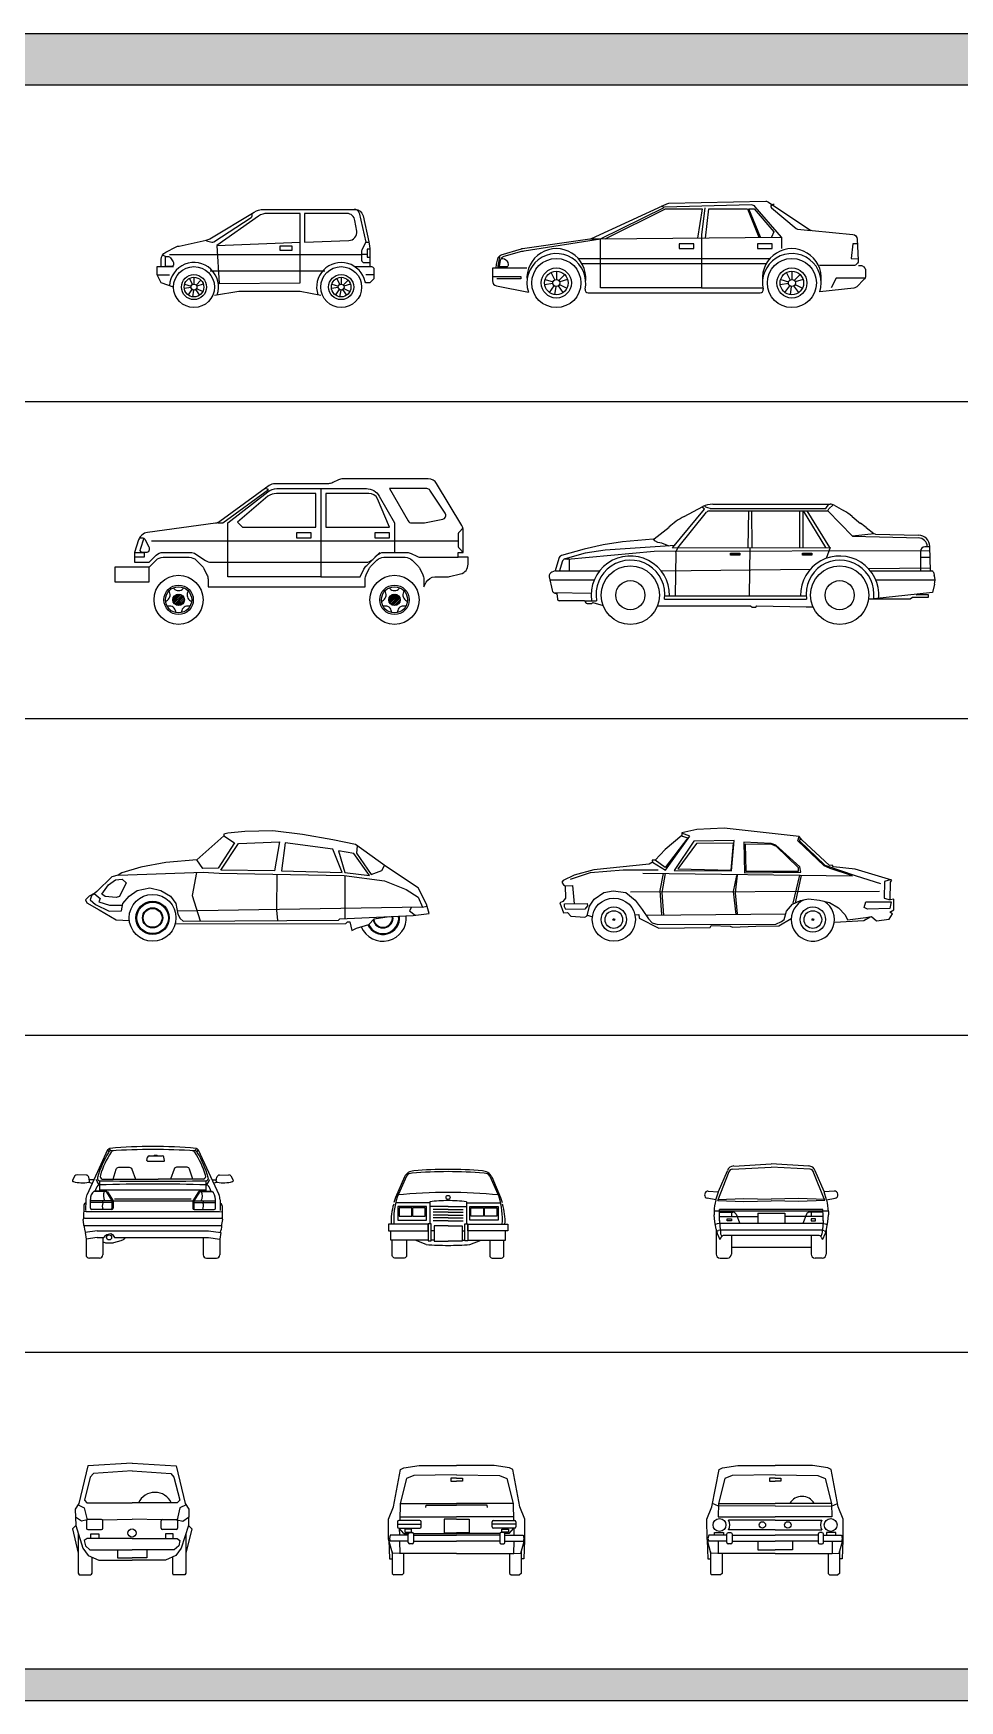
# Model space of a CAD drawing. Header units: millimetres. Extents: x 799 to 57596, y 23774 to 44160.
# Drawn here: x 15798 to 27125, y 23774 to 44160 of the extents above; entities that cross this region are included whole.
import ezdxf

# ---------------------------------------------------------------- set-up
doc = ezdxf.new("R2010")
doc.units = ezdxf.units.MM
doc.layers.add('www.cad-blocks.net', color=7, linetype='Continuous')

# ---------------------------------------------------------------- blocks, each defined once
blk = doc.blocks.new('A$C0F1C33B8')
for p, q in [((2470, 1158), (2550, 800)), ((150, 650), (2500, 650)), ((2503, 651), (2567, 651)), ((2603, 715), (2567, 715)), ((2567, 715), (2567, 615)), ((2567, 615), (2603, 615)), ((650, 450), (2050, 450)), ((0, 400), (150, 400)), ((414, 244), (331, 231)), ((336, 287), (416, 261)), ((379, 153), (429, 221)), ((434, 282), (396, 357)), ((444, 214), (431, 131)), ((450, 370), (450, 286)), ((521, 153), (471, 221)), ((475, 275), (535, 335)), ((482, 234), (557, 196)), ((564, 287), (484, 261)), ((2214, 244), (2131, 231)), ((2136, 287), (2216, 261)), ((2179, 153), (2229, 221)), ((2234, 282), (2196, 357)), ((2244, 214), (2231, 131)), ((2250, 370), (2250, 286)), ((2321, 153), (2271, 221)), ((2275, 275), (2335, 335)), ((2282, 234), (2357, 196)), ((2364, 287), (2284, 261)), ((2650, 400), (2550, 400)), ((700, 150), (1000, 200)), ((1000, 200), (1750, 200)), ((1750, 200), (2000, 150))]:
    blk.add_line(p, q)
for points in [[(50, 500), (50, 588, -0.284079), (105, 678), (234, 742, -0.088477), (268, 752), (600, 825, 0.119906), (645, 841), (1188, 1166, -0.148069), (1299, 1200), (2420, 1200, -0.351524), (2517, 1122), (2588, 804, -0.054722), (2600, 695), (2600, 500)], [(605, 816), (668, 799, 0.214164), (692, 803), (1149, 1101, 0.433696), (1157, 1144), (1155, 1146)], [(731, 759), (1750, 800), (1750, 1150), (1346, 1150, 0.142638), (1239, 1119), (731, 759)], [(102, 625), (130, 625, -0.253671), (163, 606), (194, 560, -0.145277), (200, 538), (200, 530, -0.414214), (170, 500), (100, 500), (102, 624), (64, 639)], [(2550, 800), (2503, 706, 0.116434), (2500, 693), (2500, 580, 0.414214), (2530, 550), (2600, 550)], [(2416, 500), (2620, 500, -0.414214), (2650, 470), (2650, 362, -0.198912), (2641, 341), (2609, 309, -0.198912), (2588, 300), (2550, 300), (2543, 314)]]:
    blk.add_lwpolyline(points, format="xyb")
blk.add_lwpolyline([(1800, 1150), (1800, 800), (2342, 820, 0.456412), (2441, 934), (2419, 1064, 0.373238), (2320, 1150)], format="xyb", close=True)
for points in [[(731, 759), (759, 293), (1750, 300), (1750, 800)], [(2550, 800), (2589, 800)], [(200, 250), (50, 300), (0, 400), (0, 500), (200, 500)]]:
    blk.add_lwpolyline(points)
blk.add_lwpolyline([(1500, 750), (1500, 700), (1650, 700), (1650, 750)], close=True)
for centre, radius in [((450, 250), 250), ((2250, 250), 250), ((450, 250), 153), ((450, 250), 120), ((450, 250), 36), ((2250, 250), 153), ((2250, 250), 120), ((2250, 250), 36)]:
    blk.add_circle(centre, radius)
for centre, radius, start, end in [((2415, 1143), 57, 14.4749, 96.3937), ((450, 250), 300, 341.7005, 176.8443), ((2250, 250), 300, 12.2528, 198.0497)]:
    blk.add_arc(centre, radius, start, end)
blk = doc.blocks.new('A$C4AA65E95')
for p, q in [((2945, 718), (2945, 600)), ((54, 401), (75, 516)), ((634, 282), (596, 357)), ((650, 370), (650, 286)), ((874, 500), (2826, 500)), ((902, 450), (2784, 450)), ((3034, 282), (2996, 357)), ((3050, 370), (3050, 286)), ((1, 317), (288, 317)), ((288, 291), (43, 291)), ((288, 317), (288, 291)), ((614, 244), (531, 231)), ((536, 287), (616, 261)), ((579, 153), (629, 221)), ((644, 214), (631, 131)), ((721, 153), (671, 221)), ((675, 275), (735, 335)), ((682, 234), (757, 196)), ((764, 287), (684, 261)), ((2128, 200), (2750, 200)), ((3014, 244), (2931, 231)), ((2936, 287), (3016, 261)), ((2979, 153), (3029, 221)), ((3044, 214), (3031, 131)), ((3121, 153), (3071, 221)), ((3075, 275), (3135, 335)), ((3082, 234), (3157, 196)), ((3164, 287), (3084, 261)), ((973, 149), (2728, 150))]:
    blk.add_line(p, q)
for points in [[(350, 400), (35, 400, 0.013086), (43, 456), (54, 496, -0.286413), (89, 536), (296, 599, -0.037736), (304, 601), (850, 680, -0.002973), (850, 680), (992, 699, 0.079701), (1007, 703), (1776, 1058, -0.10818), (1796, 1063), (2784, 1083, -0.160441), (2813, 1074), (3233, 793, 0.130738), (3257, 784), (3670, 744, -0.370816), (3716, 697), (3727, 481, -0.430034), (3677, 428), (3333, 428)], [(1100, 700), (2945, 718), (2676, 1027, 0.22358), (2638, 1045), (1751, 1023)], [(2871, 1050), (2855, 1050, 0.701473), (2842, 1015), (3093, 806, 0.149204), (3109, 799), (3244, 785)], [(66, 399), (82, 483, -0.285047), (117, 522), (300, 573, -0.030023), (323, 578), (1100, 700)], [(50, 400), (0, 400), (0, 271, 0.357511), (40, 222), (365, 157)], [(87, 498), (105, 498, -0.344089), (154, 460), (159, 438, -0.487996), (140, 413), (73, 413)], [(3730, 428), (3750, 428, -0.414214), (3800, 378), (3800, 321, -0.198912), (3785, 285), (3712, 212, -0.170304), (3683, 198), (3336, 160)]]:
    blk.add_lwpolyline(points, format="xyb")
for points in [[(1000, 700), (1100, 700), (1750, 1020), (1719, 1032)], [(2163, 1017), (2128, 740), (2128, 200), (1100, 200), (1100, 700)], [(1148, 700), (1762, 1005), (2135, 1005), (2089, 708)], [(2169, 708), (2203, 1005), (2598, 1005), (2712, 717)], [(2729, 717), (2610, 1005), (2665, 1005), (2865, 772), (2843, 717)], [(3715, 649), (3672, 649), (3655, 498), (3722, 495)], [(3800, 300), (3500, 300), (3450, 200)]]:
    blk.add_lwpolyline(points)
for points in [[(1900, 650), (1900, 600), (2050, 600), (2050, 650)], [(2700, 650), (2700, 600), (2850, 600), (2850, 650)]]:
    blk.add_lwpolyline(points, close=True)
for centre, radius in [((650, 250), 250), ((650, 250), 153), ((650, 250), 120), ((3050, 250), 250), ((3050, 250), 153), ((3050, 250), 120), ((650, 250), 36), ((3050, 250), 36)]:
    blk.add_circle(centre, radius)
for centre, radius, start, end in [((650, 300), 300, 355.2198, 184.7802), ((650, 250), 300, 347.6732, 197.9518), ((3050, 300), 300, 355.2198, 184.7802), ((3050, 250), 300, 342.4544, 192.2535), ((973, 179), 30, 167.6732, 270.0302), ((2728, 180), 30, 270.0302, 12.2535)]:
    blk.add_arc(centre, radius, start, end)
blk = doc.blocks.new('*X48')
at = {"color": 0}
for p, q in [((597.42, 180.4), (598.1, 181.08)), ((597.42, 180.58), (597.92, 181.08)), ((597.46, 180.27), (598.23, 181.04)), ((597.52, 180.15), (598.35, 180.98)), ((597.61, 180.06), (598.44, 180.89)), ((597.71, 179.99), (598.51, 180.79)), ((597.84, 179.94), (598.56, 180.66)), ((597.99, 179.91), (598.59, 180.51)), ((598.2, 179.95), (598.55, 180.3))]:
    blk.add_line(p, q, dxfattribs=at)
blk = doc.blocks.new('A$C0646236A')
blk.add_line((240, 880), (240, 820))
for points in [[(420, 700), (505, 785, -0.198912), (590, 820), (910, 820, -0.198912), (995, 785), (1066, 714, -0.080612), (1089, 683), (1127, 605, -0.116434), (1140, 552), (1140, 460), (3060, 460), (3060, 552, -0.116434), (3073, 605), (3111, 683, -0.080612), (3134, 714), (3205, 785, -0.198912), (3290, 820), (3550, 820, -0.198912), (3635, 785), (3706, 714, -0.080612), (3729, 683), (3767, 605, -0.116434), (3780, 552), (3780, 460), (3807, 514, -0.284079), (3914, 580), (4065, 580, 0.061321), (4094, 584), (4229, 617, 0.344151), (4320, 734), (4320, 820), (4200, 820), (4200, 880), (4260, 880), (4260, 1147, 0.135933), (4243, 1209), (3935, 1722, 0.263447), (3832, 1780), (2788, 1780, 0.116434), (2735, 1767), (2665, 1733, -0.116434), (2612, 1720), (1959, 1720, 0.158507), (1888, 1697), (1285, 1258, -0.124702), (1230, 1236), (400, 1125, 0.164676), (331, 1091), (320, 1080, 0.116434), (291, 1033), (240, 880), (360, 880), (360, 820), (240, 820), (240, 760), (420, 760)], [(2520, 1660), (3076, 1660, -0.269143), (3232, 1569), (3420, 1240), (3420, 880)], [(3360, 1660), (3586, 1264, 0.269143), (3628, 1240), (3775, 1240, 0.049389), (3785, 1241), (4010, 1286, 0.533839), (4040, 1360), (3854, 1639, 0.250765), (3814, 1660), (3360, 1660)], [(2580, 1600), (2580, 1190), (3360, 1190), (3213, 1534, 0.284079), (3106, 1600), (2580, 1600)], [(300, 1060), (341, 1060, -0.284079), (368, 1043), (417, 946, -0.116434), (420, 933), (420, 910, -0.414214), (390, 880), (360, 880), (342, 880, -0.511918), (313, 919), (360, 1060)], [(4260, 1180), (4209, 1129, 0.198912), (4200, 1108), (4200, 952, 0.198912), (4209, 931), (4260, 880)], [(420, 760), (505, 845, -0.198912), (590, 880), (924, 880, -0.148069), (990, 860), (1110, 780, 0.148069), (1176, 760), (3070, 760, 0.198912), (3155, 795), (3205, 845, -0.198912), (3290, 880), (3572, 880, -0.116434), (3625, 867), (3695, 833, 0.116434), (3748, 820), (4200, 820)], [(2520, 580), (3000, 580), (3047, 674, -0.080612), (3081, 721), (3240, 880)], [(714, 446), (723, 437, 0.414214), (837, 437), (846, 446)], [(3354, 446), (3363, 437, 0.414214), (3477, 437), (3486, 446)], [(621, 282), (633, 288, 0.414214), (668, 396), (662, 408)], [(748, 143), (745, 156, 0.414214), (654, 223), (641, 221)], [(919, 221), (906, 223, 0.414214), (815, 156), (812, 143)], [(898, 408), (892, 396, 0.414214), (927, 288), (939, 282)], [(3261, 282), (3273, 288, 0.414214), (3308, 396), (3302, 408)], [(3388, 143), (3385, 156, 0.414214), (3294, 223), (3281, 221)], [(3559, 221), (3546, 223, 0.414214), (3455, 156), (3452, 143)], [(3538, 408), (3532, 396, 0.414214), (3567, 288), (3579, 282)]]:
    blk.add_lwpolyline(points, format="xyb")
for points in [[(1260, 1240), (1320, 1240), (1880, 1651), (1837, 1661)], [(450, 1020), (4200, 1020)]]:
    blk.add_lwpolyline(points)
for points in [[(1380, 1240), (1871, 1622, -0.166782), (1982, 1660), (2520, 1660), (2520, 580), (1380, 580)], [(1500, 1250), (1560, 1190), (2460, 1190), (2460, 1600), (1978, 1600, 0.156317), (1873, 1566)]]:
    blk.add_lwpolyline(points, format="xyb", close=True)
for points in [[(2220, 1120), (2220, 1060), (2400, 1060), (2400, 1120)], [(3180, 1120), (3180, 1060), (3360, 1060), (3360, 1120)], [(0, 700), (0, 520), (420, 520), (420, 700)]]:
    blk.add_lwpolyline(points, close=True)
for centre, radius in [((780, 300), 300), ((780, 300), 180), ((780, 300), 160), ((3420, 300), 300), ((3420, 300), 180), ((3420, 300), 160), ((780, 300), 70.5), ((3420, 300), 70.5)]:
    blk.add_circle(centre, radius)
at = {"xscale": 120.0000000000582, "yscale": 120, "zscale": 120}
for p in [(-70980, -21360), (-68340, -21360)]:
    blk.add_blockref('*X48', p, dxfattribs=at)
blk = doc.blocks.new('AL6003')
for p, q in [((1649, 1319), (1876, 1442)), ((1898, 1410), (1867, 1438)), ((1915, 1435), (1898, 1451)), ((1940, 1423), (1915, 1435)), ((1999, 1468), (3434, 1469)), ((3380, 1418), (3420, 1469)), ((3418, 1411), (3470, 1462)), ((3483, 1456), (3598, 1393)), ((1508, 935), (1898, 1410)), ((1572, 936), (1923, 1371)), ((1966, 1417), (1940, 1423)), ((1960, 1387), (3407, 1387)), ((1967, 1417), (3380, 1418)), ((2430, 938), (2439, 1387)), ((2481, 938), (2478, 1387)), ((3058, 1387), (3060, 940)), ((3099, 1387), (3101, 940)), ((3383, 941), (3108, 1387)), ((3431, 940), (3154, 1387)), ((3407, 1387), (3418, 1411)), ((3709, 1078), (3407, 1387)), ((3703, 1319), (3805, 1235)), ((1271, 1040), (895, 1008)), ((1291, 1022), (1277, 1041)), ((1282, 1045), (1464, 1187)), ((1326, 1002), (1291, 1022)), ((3973, 1105), (3709, 1078)), ((3709, 1078), (4529, 1056)), ((3876, 1184), (3970, 1110)), ((3988, 1104), (4515, 1090)), ((426, 919), (150, 841)), ((440, 870), (192, 800)), ((221, 799), (1284, 894)), ((660, 972), (426, 919)), ((684, 909), (437, 869)), ((895, 1008), (660, 972)), ((1537, 966), (681, 909)), ((1284, 894), (4655, 905)), ((1377, 991), (1326, 1002)), ((1464, 958), (1377, 991)), ((1508, 935), (3434, 941)), ((1548, 879), (1541, 350)), ((1547, 883), (1572, 936)), ((2216, 845), (2216, 870)), ((2216, 870), (2329, 870)), ((2329, 845), (2216, 845)), ((2218, 859), (2329, 859)), ((2329, 870), (2329, 845)), ((2451, 938), (2445, 350)), ((3098, 870), (3212, 870)), ((3098, 845), (3098, 870)), ((3212, 845), (3098, 845)), ((3100, 859), (3212, 859)), ((3212, 870), (3212, 845)), ((3434, 941), (3387, 807)), ((4539, 896), (4539, 655)), ((4539, 822), (4658, 822)), ((4652, 947), (4590, 947)), ((4663, 654), (4653, 953)), ((73, 654), (32, 639)), ((115, 806), (73, 654)), ((75, 654), (616, 654)), ((157, 765), (126, 654)), ((194, 800), (243, 800)), ((243, 800), (243, 654)), ((1366, 654), (3194, 676)), ((3901, 684), (4662, 693)), ((3926, 654), (4664, 654)), ((4663, 654), (4676, 654)), ((4696, 640), (4708, 600)), ((0, 581), (34, 419)), ((8, 544), (550, 544)), ((3992, 544), (4717, 544)), ((4711, 490), (4686, 391)), ((50, 391), (513, 382)), ((84, 378), (94, 378)), ((94, 378), (99, 309)), ((119, 290), (432, 290)), ((432, 289), (445, 267)), ((433, 289), (578, 289)), ((462, 257), (521, 257)), ((521, 257), (531, 269)), ((531, 269), (657, 232)), ((1323, 226), (2459, 226)), ((1410, 309), (3145, 309)), ((1413, 350), (3133, 350)), ((2459, 226), (2482, 210)), ((2482, 210), (2524, 210)), ((2524, 210), (2537, 226)), ((2537, 226), (3140, 213)), ((3140, 213), (3223, 215)), ((3907, 313), (4414, 313)), ((4497, 371), (3967, 314)), ((4414, 313), (4442, 332)), ((4442, 332), (4635, 332)), ((4486, 363), (4497, 371)), ((4635, 363), (4486, 363)), ((4686, 391), (4497, 371)), ((4635, 332), (4635, 363))]:
    blk.add_line(p, q)
for centre, radius in [((991, 357), 357), ((3551, 357), 357), ((991, 357), 178), ((3551, 357), 178)]:
    blk.add_circle(centre, radius)
for centre, radius, start, end in [((1999, 1163), 305, 90, 113.9077), ((3434, 1367), 102, 61.318, 90.0289), ((2019, 604), 806, 117.3952, 133.602), ((1960, 1336), 50.8, 90.0289, 136.3585), ((3099, 578), 956, 50.8432, 58.5015), ((3222, 350), 1060, 51.9231, 56.6366), ((1270, 1061), 20.3, 274.8737, 308.1951), ((3989, 1134), 30.5, 232.0738, 268.4935), ((4510, 946), 112, 1.9946, 88.4935), ((4511, 948), 142, 1.9946, 88.4935), ((164, 792), 50.8, 105.8138, 164.3667), ((991, 357), 479, 359.2284, 188.0933), ((3551, 357), 479, 355.6521, 180.7716), ((4590, 896), 50.8, 90, 180), ((50, 592), 50.8, 110.3231, 191.853), ((205, 751), 50.8, 105.8138, 164.3667), ((993, 364), 421, 352.5083, 190.1625), ((3555, 370), 415, 352.2997, 188.4146), ((4676, 634), 20.3, 17.1027, 90), ((84, 429), 50.8, 191.853, 270), ((4514, 540), 203, 345.7189, 17.1027), ((119, 310), 20.3, 183.9452, 270), ((462, 277), 20.3, 209.3578, 270)]:
    blk.add_arc(centre, radius, start, end)
blk = doc.blocks.new('A$C27434177')
blk.add_blockref('AL6003', (0, 0))
blk = doc.blocks.new('CO-18')
for p, q in [((2.608, 0.911), (2.602, 0.423)), ((3.533, 0.891), (3.53, 0.308)), ((4.586, 0.464), (1.256, 0.407)), ((2.602, 0.423), (2.619, 0.282))]:
    blk.add_line(p, q)
for points in [[(0.074, 0.563), (0.145, 0.5), (0.329, 0.408), (0.497, 0.411), (0.517, 0.51), (0.601, 0.614), (0.711, 0.691), (0.881, 0.724), (1.033, 0.691), (1.164, 0.613), (1.237, 0.511), (1.263, 0.369), (1.296, 0.308), (1.334, 0.274), (3.444, 0.287), (3.462, 0.305), (4.459, 0.349), (4.676, 0.378), (4.64, 0.505), (4.53, 0.726), (4.1, 1.01), (3.677, 1.313), (3.367, 1.376), (2.957, 1.449), (2.552, 1.5), (2.175, 1.492), (1.944, 1.466), (1.89, 1.456), (1.89, 1.433), (1.521, 1.107), (1.099, 1.068), (0.761, 1.004), (0.502, 0.927), (0.453, 0.897), (0.364, 0.876), (0.163, 0.675), (0.089, 0.617)], [(1.845, 0.967), (2.087, 1.326), (2.643, 1.35), (2.578, 0.957)], [(2.723, 1.335), (2.672, 0.955), (3.494, 0.933), (3.367, 1.251)], [(3.448, 1.229), (3.532, 0.933), (3.866, 0.893), (3.654, 1.191)], [(0.232, 0.639), (0.319, 0.764), (0.417, 0.833), (0.507, 0.843), (0.563, 0.795), (0.472, 0.609), (0.426, 0.592), (0.275, 0.607)]]:
    blk.add_lwpolyline(points, close=True)
for points in [[(1.89, 1.433), (2.033, 1.336), (1.812, 0.99), (1.601, 0.987), (1.521, 1.107)], [(3.7, 1.297), (3.69, 1.194), (3.891, 0.908), (4.036, 0.959), (4.072, 1.03)], [(0.455, 0.898), (1.608, 0.936), (1.825, 0.926)], [(1.516, 0.933), (1.459, 0.623), (1.566, 0.276)], [(1.825, 0.926), (3.522, 0.892), (4.07, 0.822), (4.365, 0.703), (4.53, 0.596), (4.586, 0.464)], [(0.133, 0.651), (0.056, 0.611), (0.008, 0.561), (0.028, 0.52), (0.194, 0.428), (0.426, 0.288), (0.604, 0.279)], [(0.128, 0.649), (0.209, 0.581), (0.191, 0.537), (0.336, 0.49), (0.513, 0.488)], [(4.436, 0.461), (4.411, 0.413), (4.486, 0.353)], [(4.586, 0.464), (4.648, 0.475)], [(1.226, 0.234), (3.546, 0.241), (3.569, 0.264), (3.602, 0.264), (3.628, 0.145), (3.689, 0.175), (3.859, 0.229), (3.93, 0.303), (4.132, 0.335)]]:
    blk.add_lwpolyline(points)
for radius in [0.318, 0.226, 0.214, 0.137, 0.128]:
    blk.add_circle((0.92, 0.317), radius)
for radius, start, end in [(0.318, 202.3487, 4.9856), (0.226, 204.2738, 5.9821), (0.214, 204.773, 6.1751), (0.137, 192.3858, 8.2164), (0.128, 189.3964, 8.6577)]:
    blk.add_arc((4.05, 0.317), radius, start, end)
blk = doc.blocks.new('A$C510B5C6F')
at = {"xscale": 900, "yscale": 900, "zscale": 900}
blk.add_blockref('CO-18', (-7, 0), dxfattribs=at)
blk = doc.blocks.new('COC005A')
for points in [[(-73.8, 147.5), (-73.8, 143.9), (-96.4, 124.8), (-109.7, 110.3), (-114, 110.5), (-113.5, 107.8), (-117.8, 104.7), (-193.4, 97.1), (-219.9, 90), (-234.7, 82.8), (-236.5, 80.3), (-234.5, 76.7), (-231.9, 75.4), (-231.6, 58.6), (-235.2, 54), (-239.3, 52.3), (-234.5, 38.8), (-228.9, 39.1), (-224.5, 34.2), (-205.5, 32.7), (-202.1, 34.5), (-199.1, 47.9), (-192.7, 57.4), (-179.7, 66.5), (-166.8, 68.6), (-149.9, 66.2), (-137.2, 55.8), (-127.5, 43.1), (-118.8, 30.6), (-113.7, 25), (-106.1, 23), (54.3, 23.2), (61.7, 27.2), (65.5, 29.6), (68.5, 41), (76.7, 50.4), (87.6, 55.3), (98.6, 57.8), (113.6, 55.8), (126.8, 52.7), (139.1, 45.6), (148.5, 35.9), (151.3, 29.2), (158.9, 30), (176.5, 32.6), (183.9, 33.6), (191, 28), (208.1, 30), (212.4, 37.2), (208.8, 39.5), (214.4, 42.8), (214.2, 57.3), (209.6, 56.5), (210.1, 80.4), (211.6, 83), (162, 98), (132.5, 101.3), (130.6, 103.4), (126.9, 103.1), (89.4, 138), (85.8, 142.3), (-16, 153.6), (-53.4, 151.8)], [(-57.5, 136), (-84.2, 96.1), (-6, 95.7), (-2.5, 137)], [(-53.7, 132.9), (-78.9, 98.6), (-6.6, 96.8), (-3.5, 133.4)], [(10.8, 134.9), (11.5, 93), (88.2, 94), (86.9, 101.1), (54.3, 130.6), (47.7, 132.9)], [(12.5, 131.9), (13.3, 95.5), (85.1, 95.5), (85.1, 99.8), (54.8, 128.8), (48.5, 131.4)], [(-232.9, 50.8), (-202.4, 51.5), (-201.9, 48.2), (-205.5, 43.6), (-231.4, 43.4), (-233.2, 46.7)], [(176.5, 53.5), (210.8, 53.7), (209.1, 44.6), (178.6, 43.6), (174, 46.1)]]:
    blk.add_lwpolyline(points, close=True)
for points in [[(-126.8, 92.7), (158.4, 88.9), (128.1, 99.1), (119.7, 102.8), (84.1, 136.5), (85.8, 142.3)], [(-113.5, 107.8), (-95.7, 96.8), (-62.6, 143.1), (-73.8, 147)], [(-74.5, 143.3), (-65.4, 140.8), (-96.4, 100.3), (-109.7, 110.3)], [(87.3, 140.5), (86.1, 136.5), (120.7, 103.6), (163.3, 89.1), (196.1, 78.7)], [(-225, 84.4), (-197.8, 93.5), (-153.2, 97.1), (-105.6, 97.3)], [(-98.8, 92.3), (-103.3, 69.1), (-101.3, 36)], [(-96.2, 92.3), (-101, 66.5), (-98.5, 35.5)], [(-231.9, 75.4), (-222, 75.9), (-219.9, 51.1)], [(-143.3, 67.3), (194.8, 68)], [(0.6, 89.6), (-3.8, 67.7), (-0.2, 36.5)], [(1.6, 89.9), (-1.2, 65.7), (1.6, 37.2)], [(86.1, 89.9), (77, 51.7)], [(88.4, 89.6), (80.2, 52.5)], [(209.3, 83.7), (201.7, 81.2), (201.2, 58.5), (209.6, 56.5)], [(-201.8, 35.7), (-195.1, 33.2)], [(-137.4, 36.1), (-132.1, 36.7), (-131.6, 31.3), (-104.9, 18.1), (-35.1, 18.9), (-33.8, 21.4), (-8.1, 20.6), (-4.8, 19.4), (26.8, 20.6), (58.3, 20.9), (75.1, 31.1)], [(-122.4, 35.8), (67.5, 37.2)], [(133.6, 26.1), (173.5, 28.2), (182.4, 33.4)]]:
    blk.add_lwpolyline(points)
for centre, radius in [((-166, 29.6), 29.3), ((-166, 29.6), 17.2), ((104.4, 29.6), 17.2), ((-166, 29.6), 12), ((-166, 29.6), 1.14), ((104.4, 29.6), 12), ((104.4, 29.6), 1.14)]:
    blk.add_circle(centre, radius)
blk.add_arc((104.4, 29.6), 29.3, 113.6868, 57.1371)
blk = doc.blocks.new('A$C14737A87')
at = {"xscale": 9, "yscale": 9, "zscale": 9}
blk.add_blockref('COC005A', (2153, -2), dxfattribs=at)
blk = doc.blocks.new('CRREN19T')
for p, q in [((-0.555, 1.322), (-0.806, 0.775)), ((-0.073, 1.194), (-0.066, 1.233)), ((-0.046, 1.249), (0.115, 1.249)), ((0.142, 1.194), (0.135, 1.233)), ((0.555, 1.322), (0.806, 0.775)), ((-0.063, 1.183), (0.132, 1.183)), ((-0.953, 1.004), (-0.982, 0.954)), ((-0.815, 1.015), (-0.927, 1.016)), ((-0.789, 0.928), (-0.744, 0.916)), ((-0.775, 0.943), (-0.783, 0.988)), ((-0.723, 0.956), (-0.778, 0.957)), ((-0.57, 0.817), (-0.718, 0.817)), ((-0.651, 0.817), (-0.651, 0.944)), ((-0.651, 0.835), (0.651, 0.835)), ((-0.619, 0.966), (-0.496, 0.966)), ((-0.496, 0.966), (-0.066, 0.966)), ((0.496, 0.966), (0.066, 0.966)), ((0.619, 0.966), (0.496, 0.966)), ((0.57, 0.817), (0.718, 0.817)), ((0.651, 0.817), (0.651, 0.944)), ((0.723, 0.956), (0.778, 0.957)), ((0.789, 0.928), (0.744, 0.916)), ((0.775, 0.943), (0.783, 0.988)), ((0.815, 1.015), (0.927, 1.016)), ((0.953, 1.004), (0.982, 0.954)), ((-0.846, 0.639), (-0.847, 0.484)), ((-0.822, 0.674), (-0.837, 0.661)), ((-0.821, 0.712), (-0.824, 0.582)), ((-0.764, 0.608), (-0.764, 0.716)), ((-0.502, 0.701), (-0.764, 0.701)), ((-0.501, 0.677), (-0.764, 0.677)), ((-0.583, 0.814), (-0.722, 0.814)), ((-0.569, 0.806), (-0.501, 0.698)), ((-0.556, 0.809), (-0.488, 0.701)), ((-0.501, 0.698), (-0.501, 0.605)), ((-0.488, 0.701), (0.488, 0.701)), ((-0.488, 0.701), (-0.488, 0.608)), ((-0.468, 0.725), (0.468, 0.725)), ((0.556, 0.809), (0.488, 0.701)), ((0.488, 0.701), (0.488, 0.608)), ((0.569, 0.806), (0.501, 0.698)), ((0.501, 0.698), (0.501, 0.605)), ((0.501, 0.677), (0.764, 0.677)), ((0.502, 0.701), (0.764, 0.701)), ((0.583, 0.814), (0.722, 0.814)), ((0.764, 0.608), (0.764, 0.716)), ((0.821, 0.712), (0.824, 0.582)), ((0.822, 0.674), (0.837, 0.661)), ((0.846, 0.639), (0.847, 0.484)), ((-0.844, 0.41), (-0.853, 0.47)), ((-0.816, 0.57), (-0.847, 0.566)), ((-0.844, 0.397), (-0.844, 0.41)), ((-0.837, 0.488), (0.837, 0.488)), ((-0.816, 0.57), (0.816, 0.57)), ((-0.504, 0.592), (-0.748, 0.592)), ((0.504, 0.592), (0.748, 0.592)), ((0.816, 0.57), (0.847, 0.566)), ((0.844, 0.41), (0.853, 0.47)), ((0.844, 0.397), (0.844, 0.41)), ((-0.844, 0.397), (0.844, 0.397)), ((-0.68, 0.333), (-0.829, 0.314)), ((-0.829, 0.314), (-0.818, 0.231)), ((-0.68, 0.249), (-0.818, 0.231)), ((-0.818, 0.231), (-0.818, 0.04)), ((-0.68, 0.333), (0.68, 0.333)), ((-0.68, 0.249), (-0.599, 0.249)), ((-0.614, 0.249), (-0.614, 0.04)), ((-0.469, 0.249), (0.68, 0.249)), ((0.614, 0.249), (0.614, 0.04)), ((0.68, 0.333), (0.829, 0.314)), ((0.68, 0.249), (0.818, 0.231)), ((0.829, 0.314), (0.818, 0.231)), ((0.818, 0.231), (0.818, 0.04)), ((-0.654, 0), (-0.777, 0)), ((0.654, 0), (0.777, 0))]:
    blk.add_line(p, q)
for points in [[(-0.54, 1.297), (-0.545, 1.306), (-0.552, 1.326)], [(-0.515, 1.311), (-0.523, 1.321), (-0.533, 1.338)], [(0.012, 1.249), (0.017, 1.257), (0.053, 1.257), (0.056, 1.249)], [(0.515, 1.311), (0.523, 1.321), (0.533, 1.338)], [(0.54, 1.297), (0.545, 1.306), (0.552, 1.326)], [(-0.659, 0.895), (-0.682, 0.936), (-0.694, 0.959)], [(0.659, 0.895), (0.682, 0.936), (0.694, 0.959)], [(-0.576, 0.18), (-0.604, 0.193), (-0.611, 0.198)]]:
    blk.add_lwpolyline(points)
for points in [[(-0.488, 0.966), (-0.449, 1.087, -0.325969), (-0.418, 1.11), (-0.289, 1.11, -0.316639), (-0.258, 1.088), (-0.214, 0.966)], [(0.488, 0.966), (0.449, 1.087, 0.325969), (0.418, 1.11), (0.289, 1.11, 0.316639), (0.258, 1.088), (0.214, 0.966)], [(-0.599, 0.249), (-0.592, 0.26, -0.238656), (-0.53, 0.297), (-0.513, 0.298), (-0.494, 0.287), (-0.469, 0.249)], [(-0.339, 0.249), (-0.357, 0.231, -0.127468), (-0.392, 0.211), (-0.484, 0.185, -0.050425), (-0.5, 0.182), (-0.527, 0.18), (-0.572, 0.18), (-0.576, 0.18)]]:
    blk.add_lwpolyline(points, format="xyb")
blk.add_circle((-0.536, 0.252), 0.0308)
for centre, radius, start, end in [((0.494, 0.654), 1.217, 148.381, 164.221), ((0.291, 0.748), 0.97, 145.8468, 164.2184), ((-0.521, 1.299), 0.0405, 92.764, 145.9665), ((-0.513, 1.278), 0.0324, 91.5924, 154.9122), ((0, -4.068), 5.433, 84.472, 95.528), ((0, -7.931), 9.257, 86.8152, 93.1848), ((-0.482, 1.279), 0.0324, 89.6906, 155.0326), ((-0.046, 1.229), 0.02, 90, 169.375), ((0.115, 1.229), 0.02, 10.625, 90), ((0.482, 1.279), 0.0324, 24.9674, 90.3094), ((-0.291, 0.748), 0.97, 15.7816, 34.1532), ((0.513, 1.278), 0.0324, 25.0878, 88.4076), ((0.521, 1.299), 0.0405, 34.0335, 87.236), ((-0.494, 0.654), 1.217, 15.779, 31.619), ((-0.063, 1.193), 0.01, 169.375, 270), ((0.132, 1.193), 0.01, 270, 10.625), ((-0.972, 0.946), 0.0122, 141.1758, 267.8224), ((-0.867, 1.327), 0.407, 254.9485, 281.3544), ((-0.928, 0.984), 0.0324, 89.33, 141.1758), ((-0.815, 0.982), 0.0324, 10.6387, 89.33), ((-0.787, 0.94), 0.0121, 267.8224, 10.6387), ((-0.648, 0.723), 0.117, 126.6685, 183.5256), ((-0.583, 0.8), 0.125, 136.7661, 172.3845), ((-0.646, 0.976), 0.0324, 164.221, 269.8075), ((-0.655, 0.87), 0.0243, 90.8058, 139.5275), ((0, -21.462), 22.366, 88.3204, 91.6796), ((-0.613, 0.998), 0.0324, 153.257, 259.5465), ((0, 97.154), 96.213, 269.61501, 270.38499), ((-0.57, 0.8), 0.0162, 32.351, 90), ((0, 3.795), 2.83, 268.66, 271.34), ((0.57, 0.8), 0.0162, 90, 147.649), ((0.613, 0.998), 0.0324, 280.4535, 26.743), ((0.646, 0.976), 0.0324, 270.1925, 15.779), ((0.655, 0.87), 0.0243, 40.4725, 89.1942), ((0.583, 0.8), 0.125, 7.6155, 43.2339), ((0.648, 0.723), 0.117, 356.4744, 53.3315), ((0.787, 0.94), 0.0121, 169.3613, 272.1776), ((0.815, 0.982), 0.0324, 90.67, 169.3613), ((0.867, 1.327), 0.407, 258.6456, 285.0515), ((0.928, 0.984), 0.0324, 38.8242, 90.67), ((0.972, 0.946), 0.0122, 272.1776, 38.8242), ((-0.822, 0.642), 0.0243, 127.9929, 186.0391), ((-0.659, 0.708), 0.162, 155.301, 178.482), ((-0.509, 0.636), 0.11, 158.7365, 203.8029), ((-0.603, 0.687), 0.0143, 105.8305, 228.2946), ((-0.469, 0.762), 0.137, 157.5871, 206.2266), ((-0.583, 0.798), 0.0162, 32.351, 90), ((0.583, 0.798), 0.0162, 90, 147.649), ((0.469, 0.762), 0.137, 333.7734, 22.4129), ((0.603, 0.687), 0.0143, 311.7054, 74.1695), ((0.509, 0.636), 0.11, 336.1971, 21.2635), ((0.659, 0.708), 0.162, 1.518, 24.699), ((0.822, 0.642), 0.0243, 353.9609, 52.0071), ((-0.837, 0.472), 0.0162, 90, 186.7112), ((-0.748, 0.608), 0.0162, 180, 270), ((-0.517, 0.605), 0.0162, 304.8199, 0), ((-0.504, 0.608), 0.0162, 270, 0), ((0.504, 0.608), 0.0162, 180, 270), ((0.517, 0.605), 0.0162, 180, 235.1801), ((0.748, 0.608), 0.0162, 270, 0), ((0.837, 0.472), 0.0162, 353.2888, 90), ((-0.664, 0.399), 0.18, 180.5641, 207.9359), ((0.664, 0.399), 0.18, 332.0641, 359.4359), ((-0.777, 0.04), 0.0405, 180, 270), ((-0.654, 0.04), 0.0405, 270, 0), ((0.654, 0.04), 0.0405, 180, 270), ((0.777, 0.04), 0.0405, 270, 0)]:
    blk.add_arc(centre, radius, start, end)
blk = doc.blocks.new('A$C10C9470F')
at = {"xscale": 1000, "yscale": 1000, "zscale": 1000}
blk.add_blockref('CRREN19T', (985, 0), dxfattribs=at)
blk = doc.blocks.new('A$C52E977B3')
at = {"flags": 128}
for points in [[(195, 993), (87, 742), (66, 678)], [(219, 999), (105, 744)], [(1238, 999), (1352, 744)], [(1262, 993), (1370, 742), (1391, 678)], [(504, 675), (96, 675)], [(504, 688), (504, 420)], [(728, 631), (504, 631)], [(728, 631), (953, 631)], [(953, 688), (953, 420)], [(953, 675), (1361, 675)], [(728, 595), (544, 595)], [(728, 560), (544, 560)], [(728, 525), (544, 525)], [(728, 490), (544, 490)], [(728, 455), (544, 455)], [(728, 595), (913, 595)], [(728, 560), (913, 560)], [(728, 525), (913, 525)], [(728, 490), (913, 490)], [(728, 455), (913, 455)], [(486, 220), (27, 220), (27, 332)], [(462, 164), (324, 219)], [(558, 332), (522, 332)], [(558, 220), (522, 220)], [(728, 392), (558, 392), (558, 208), (728, 208)], [(728, 392), (899, 392), (899, 208), (728, 208)], [(899, 332), (935, 332)], [(899, 220), (935, 220)], [(971, 220), (1430, 220), (1430, 332)], [(995, 164), (1133, 219)]]:
    blk.add_lwpolyline(points, dxfattribs=at)
for points in [[(463, 463), (463, 631), (115, 631), (115, 463)], [(284, 511), (284, 615), (130, 615), (130, 511)], [(449, 511), (449, 615), (295, 615), (295, 511)], [(994, 463), (994, 631), (1342, 631), (1342, 463)], [(1008, 511), (1008, 615), (1162, 615), (1162, 511)], [(1173, 511), (1173, 615), (1326, 615), (1326, 511)], [(486, 332), (486, 413), (0, 413), (0, 332)], [(522, 210), (522, 420), (486, 420), (486, 210)], [(522, 210), (522, 420), (486, 420), (486, 210)], [(935, 210), (935, 420), (971, 420), (971, 210)], [(935, 210), (935, 420), (971, 420), (971, 210)], [(971, 332), (971, 413), (1457, 413), (1457, 332)]]:
    blk.add_lwpolyline(points, close=True, dxfattribs=at)
for points in [[(220, 220), (220, 30, -0.414214), (190, 0), (76, 0, -0.414214), (46, 30), (46, 220)], [(1237, 220), (1237, 30, 0.414214), (1267, 0), (1381, 0, 0.414214), (1411, 30), (1411, 220)]]:
    blk.add_lwpolyline(points, format="xyb", dxfattribs=at)
blk.add_circle((728, 742), 24.5)
blk.add_circle((728, 742), 24.5)
for centre, radius, start, end in [((311, 936), 129, 91.2164, 153.5882), ((291, 955), 84.1, 92.6272, 148.2614), ((728, -4737), 5793, 89.9998, 94.3697), ((730, -3634), 4718, 90.0143, 95.1266), ((727, -3634), 4718, 84.8734, 89.9857), ((728, -4737), 5793, 85.6303, 90.0002), ((1146, 936), 129, 26.4118, 88.7836), ((1166, 955), 84.1, 31.7386, 87.3728), ((709, 456), 677, 162.5326, 183.6778), ((962, 475), 898, 162.604, 183.9968), ((728, -5365), 6167, 90, 95.7769), ((728, -1126), 1828, 90, 97.0414), ((728, -5365), 6167, 84.2231, 90), ((728, -1126), 1828, 82.9586, 90), ((495, 475), 898, 356.0032, 17.396), ((748, 456), 677, 356.3222, 17.4674), ((728, 4030), 3875, 266.0501, 270), ((728, 4030), 3875, 270, 273.9499)]:
    blk.add_arc(centre, radius, start, end)
blk = doc.blocks.new('A$C7B3A3956')
for p, q in [((160, 703), (300, 1060)), ((169, 812), (277, 1067)), ((339, 1085), (814, 1110)), ((355, 1125), (814, 1151)), ((1273, 1125), (814, 1151)), ((1289, 1085), (814, 1110)), ((1468, 703), (1328, 1060)), ((1459, 812), (1351, 1067)), ((44, 819), (168, 810)), ((1584, 819), (1460, 810)), ((0, 775), (1, 783)), ((137, 710), (32, 731)), ((136, 708), (137, 710)), ((137, 711), (168, 810)), ((160, 716), (479, 726)), ((160, 703), (479, 692)), ((479, 726), (814, 720)), ((479, 692), (814, 698)), ((1149, 726), (814, 720)), ((1149, 692), (814, 698)), ((1468, 716), (1149, 726)), ((1468, 703), (1149, 692)), ((1491, 711), (1460, 810)), ((1491, 710), (1595, 731)), ((1492, 708), (1491, 710)), ((1628, 775), (1627, 783)), ((1512, 573), (116, 573)), ((116, 570), (116, 528)), ((123, 443), (116, 528)), ((140, 353), (123, 443)), ((154, 418), (131, 410)), ((182, 422), (154, 418)), ((180, 521), (183, 593)), ((180, 456), (180, 521)), ((180, 457), (184, 389)), ((181, 561), (346, 561)), ((181, 506), (649, 506)), ((1446, 423), (182, 423)), ((1445, 593), (183, 593)), ((275, 453), (275, 481)), ((275, 481), (327, 481)), ((327, 453), (275, 453)), ((327, 561), (327, 506)), ((327, 481), (327, 453)), ((384, 535), (429, 423)), ((649, 547), (649, 426)), ((649, 547), (979, 547)), ((979, 547), (979, 426)), ((1447, 506), (979, 506)), ((1244, 535), (1199, 423)), ((1447, 561), (1282, 561)), ((1301, 561), (1301, 506)), ((1301, 481), (1301, 453)), ((1353, 481), (1301, 481)), ((1301, 453), (1353, 453)), ((1353, 453), (1353, 481)), ((1448, 457), (1444, 389)), ((1447, 521), (1445, 593)), ((1446, 422), (1474, 418)), ((1447, 456), (1447, 521)), ((1474, 418), (1497, 410)), ((1488, 353), (1505, 443)), ((1505, 443), (1512, 528)), ((1512, 570), (1512, 528)), ((141, 354), (141, 49)), ((141, 354), (154, 299)), ((168, 334), (147, 327)), ((154, 299), (158, 290)), ((154, 299), (154, 299)), ((158, 290), (187, 225)), ((189, 341), (169, 335)), ((184, 389), (192, 319)), ((202, 254), (187, 225)), ((1439, 341), (190, 341)), ((192, 319), (195, 296)), ((195, 296), (208, 264)), ((1390, 276), (238, 276)), ((328, 277), (328, 129)), ((1300, 277), (1300, 129)), ((1433, 296), (1420, 264)), ((1426, 254), (1441, 225)), ((1435, 319), (1433, 296)), ((1444, 389), (1435, 319)), ((1439, 341), (1459, 335)), ((1470, 290), (1441, 225)), ((1460, 334), (1481, 327)), ((1474, 299), (1470, 290)), ((1487, 354), (1474, 299)), ((1474, 299), (1474, 299)), ((1487, 354), (1487, 49)), ((189, 0), (279, 0)), ((328, 130), (328, 49)), ((1300, 129), (328, 129)), ((1300, 130), (1300, 49)), ((1438, 0), (1349, 0))]:
    blk.add_line(p, q)
for centre, radius, start, end in [((355, 1044), 81.3, 90, 163.5676), ((337, 1044), 40.6, 90, 163.5676), ((1273, 1044), 81.3, 16.4324, 90), ((1291, 1044), 40.6, 16.4324, 90), ((41, 778), 40.6, 86.0548, 173.4181), ((1587, 778), 40.6, 6.5819, 93.9452), ((40, 770), 40.6, 173.4181, 258.7527), ((604, 570), 488, 163.5676, 180), ((1024, 570), 488, 0, 16.4324), ((1587, 770), 40.6, 281.2473, 6.5819), ((346, 520), 40.6, 21.8014, 90), ((1282, 520), 40.6, 90, 158.1986), ((238, 235), 40.6, 90, 152.7232), ((1390, 235), 40.6, 27.2768, 90), ((189, 49), 48.8, 180, 270), ((279, 49), 48.8, 270, 0), ((1349, 49), 48.8, 180, 270), ((1438, 49), 48.8, 270, 0)]:
    blk.add_arc(centre, radius, start, end)
blk = doc.blocks.new('COC007F')
for p, q in [((-53.9, 133.6), (-65, 87.6)), ((0, 136.8), (-53.9, 133.6)), ((-47.2, 124.4), (-51.2, 119.9)), ((0, 127.7), (-47.2, 124.4)), ((0, 136.8), (53.9, 133.6)), ((0, 127.7), (47.2, 124.4)), ((47.2, 124.4), (51.2, 119.9)), ((53.9, 133.6), (65, 87.6)), ((-51.2, 119.9), (-58.3, 91.7)), ((51.2, 119.9), (58.3, 91.7)), ((-65, 87.6), (-69.5, 80.5)), ((-66.1, 85.8), (-58.5, 82.4)), ((-58.5, 82.4), (-55.1, 67.6)), ((-58.3, 91.7), (-55.2, 88.3)), ((-55.2, 88.3), (0, 88.3)), ((55.2, 88.3), (0, 88.3)), ((58.5, 82.4), (55.1, 67.6)), ((58.3, 91.7), (55.2, 88.3)), ((66.1, 85.8), (58.5, 82.4)), ((65, 87.6), (69.5, 80.5)), ((-69.5, 80.5), (-68.9, 60.7)), ((-61.9, 66.1), (-69.2, 71)), ((-55.1, 67.6), (-61.9, 66.1)), ((-55.7, 66.3), (-55.7, 57.2)), ((-37.3, 67.9), (-54.1, 67.9)), ((-36.4, 67.7), (0, 68.6)), ((-35.7, 57.2), (-35.7, 66.3)), ((36.4, 67.7), (0, 68.6)), ((35.7, 57.2), (35.7, 66.3)), ((37.3, 67.9), (54.1, 67.9)), ((55.1, 67.6), (61.9, 66.1)), ((55.7, 66.3), (55.7, 57.2)), ((61.9, 66.1), (69.2, 71)), ((69.5, 80.5), (68.9, 60.7)), ((-68.9, 60.7), (-73, 56.6)), ((-73, 56.6), (-65.8, 27)), ((-68.9, 60.7), (-60.1, 33.1)), ((-65.8, 50.8), (-65.8, 2.4)), ((-55.1, 44.9), (-58.5, 42.4)), ((-58.5, 42.4), (-57.1, 35.9)), ((0, 44.9), (-55.1, 44.9)), ((-54.1, 55.6), (-37.3, 55.6)), ((-50.3, 50.6), (-40.7, 50.6)), ((-50.3, 44.9), (-50.3, 50.6)), ((-40.7, 50.6), (-40.7, 44.9)), ((0, 44.9), (55.1, 44.9)), ((54.1, 55.6), (37.3, 55.6)), ((50.3, 50.6), (40.7, 50.6)), ((40.7, 50.6), (40.7, 44.9)), ((50.3, 44.9), (50.3, 50.6)), ((55.1, 44.9), (58.5, 42.4)), ((58.5, 42.4), (57.1, 35.9)), ((68.9, 60.7), (60.1, 33.1)), ((73, 56.6), (65.8, 27)), ((65.8, 50.8), (65.8, 2.4)), ((68.9, 60.7), (73, 56.6)), ((-60.1, 33.1), (-53.5, 24)), ((-57.1, 35.9), (-51.6, 31)), ((-53.5, 24), (-40.7, 18.3)), ((-51.6, 31), (0, 31)), ((-49.3, 22.1), (-49.3, 2.4)), ((-18, 31), (-18, 21.2)), ((-18, 21.2), (0, 21.2)), ((51.6, 31), (0, 31)), ((18, 21.2), (0, 21.2)), ((18, 31), (18, 21.2)), ((53.5, 24), (40.7, 18.3)), ((49.3, 22.1), (49.3, 2.4)), ((57.1, 35.9), (51.6, 31)), ((60.1, 33.1), (53.5, 24)), ((-65.8, 2.4), (-64.7, 0.3)), ((-64.7, 0.3), (-50.4, 0.3)), ((-49.3, 2.4), (-50.4, 0.3)), ((-40.7, 18.3), (0, 18.3)), ((40.7, 18.3), (0, 18.3)), ((49.3, 2.4), (50.4, 0.3)), ((64.7, 0.3), (50.4, 0.3)), ((65.8, 2.4), (64.7, 0.3))]:
    blk.add_line(p, q)
blk.add_circle((0, 51.4), 5.01)
for centre, radius, start, end in [((27.9, 79.2), 22, 24.3563, 155.6437), ((-54.1, 66.3), 1.59, 90, 180), ((-37.3, 66.3), 1.59, 0, 90), ((37.3, 66.3), 1.59, 90, 180), ((54.1, 66.3), 1.59, 0, 90), ((-54.1, 57.2), 1.59, 180, 270), ((-37.3, 57.2), 1.59, 270, 0), ((37.3, 57.2), 1.59, 180, 270), ((54.1, 57.2), 1.59, 270, 0)]:
    blk.add_arc(centre, radius, start, end)
blk = doc.blocks.new('A$C6DF86324')
at = {"xscale": 10, "yscale": 10, "zscale": 10}
blk.add_blockref('COC007F', (730, -3), dxfattribs=at)
blk = doc.blocks.new('COC008D')
for p, q in [((-77.2, 82.6), (-68.6, 128.1)), ((-68.6, 128.1), (-64.5, 130.2)), ((-64.5, 130.2), (-45.7, 133.3)), ((-45.7, 133.3), (0, 133.3)), ((45.7, 133.3), (0, 133.3)), ((64.5, 130.2), (45.7, 133.3)), ((68.6, 128.1), (64.5, 130.2)), ((77.2, 82.6), (68.6, 128.1)), ((-61.4, 117.4), (-69.1, 86.7)), ((-52.3, 121), (-61.4, 117.4)), ((0, 121.7), (-52.3, 121)), ((-7, 117.5), (-7, 113.8)), ((0, 117.5), (-7, 117.5)), ((-7, 113.8), (0, 113.8)), ((0, 121.7), (52.3, 121)), ((0, 117.5), (7, 117.5)), ((7, 113.8), (0, 113.8)), ((7, 117.5), (7, 113.8)), ((52.3, 121), (61.4, 117.4)), ((61.4, 117.4), (69.1, 86.7)), ((-83.3, 67.3), (-77.2, 82.6)), ((-69.1, 86.7), (-69.6, 65.8)), ((-69.1, 86.7), (0, 86.7)), ((-37.8, 81.6), (-37.3, 84.7)), ((-37.3, 84.7), (0, 84.7)), ((69.1, 86.7), (0, 86.7)), ((37.3, 84.7), (0, 84.7)), ((37.8, 81.6), (37.3, 84.7)), ((69.1, 86.7), (69.6, 65.8)), ((83.3, 67.3), (77.2, 82.6)), ((-83.2, 43.2), (-83.3, 67.3)), ((-72.5, 64.2), (-72.5, 58.1)), ((-72.5, 61.2), (-43.4, 61.2)), ((-45, 65.8), (-70.9, 65.8)), ((-69.5, 70.4), (0, 70.4)), ((-43.4, 58.1), (-43.4, 64.2)), ((-15.4, 67.3), (-15.4, 50.6)), ((0, 67.3), (-15.4, 67.3)), ((69.5, 70.4), (0, 70.4)), ((0, 67.3), (15.4, 67.3)), ((15.4, 67.3), (15.4, 50.6)), ((43.4, 58.1), (43.4, 64.2)), ((72.5, 61.2), (43.4, 61.2)), ((45, 65.8), (70.9, 65.8)), ((72.5, 64.2), (72.5, 58.1)), ((83.2, 43.2), (83.3, 67.3)), ((-78.5, 25.9), (-83.2, 43.2)), ((-82.9, 42.1), (-82.1, 18.9)), ((-81.2, 47.9), (-82.1, 43.9)), ((-82.1, 43.9), (-81.2, 40.4)), ((-59.1, 47.9), (-81.2, 47.9)), ((-70.9, 56.5), (-45, 56.5)), ((-64.4, 50.1), (-70.1, 56.5)), ((-70.1, 56.5), (-69.9, 47.9)), ((-64.4, 50.1), (-59, 50.1)), ((-55.3, 55.3), (-63.3, 55.3)), ((-63.3, 55.3), (-63.3, 51.8)), ((-63.3, 51.8), (-55.3, 51.8)), ((-59.1, 38.8), (-59.1, 49.5)), ((-57.5, 51.1), (-54.2, 51.1)), ((-55.3, 51.8), (-55.3, 55.3)), ((-52.7, 50.1), (0, 50.1)), ((-52.6, 49.5), (-52.6, 38.8)), ((-52.6, 47.9), (0, 47.9)), ((-15.4, 50.6), (0, 50.6)), ((15.4, 50.6), (0, 50.6)), ((52.7, 50.1), (0, 50.1)), ((52.6, 47.9), (0, 47.9)), ((70.9, 56.5), (45, 56.5)), ((52.6, 49.5), (52.6, 38.8)), ((57.5, 51.1), (54.2, 51.1)), ((55.3, 51.8), (55.3, 55.3)), ((55.3, 55.3), (63.3, 55.3)), ((63.3, 51.8), (55.3, 51.8)), ((64.4, 50.1), (59, 50.1)), ((59.1, 38.8), (59.1, 49.5)), ((59.1, 47.9), (81.2, 47.9)), ((63.3, 55.3), (63.3, 51.8)), ((64.4, 50.1), (70.1, 56.5)), ((70.1, 56.5), (69.9, 47.9)), ((78.5, 25.9), (83.2, 43.2)), ((81.2, 47.9), (82.1, 43.9)), ((82.1, 43.9), (81.2, 40.4)), ((82.9, 42.1), (82.1, 18.9)), ((-59.1, 40.4), (-81.2, 40.4)), ((-78.9, 27.4), (-78.9, 1)), ((-69.9, 25.7), (-78.5, 25.9)), ((0, 25.7), (-69.9, 25.7)), ((-69.8, 40.4), (-69.6, 25.7)), ((-64.8, 25.7), (-64.8, 1)), ((-54.2, 37.2), (-57.5, 37.2)), ((-52.6, 40.4), (0, 40.4)), ((52.6, 40.4), (0, 40.4)), ((0, 25.7), (69.9, 25.7)), ((54.2, 37.2), (57.5, 37.2)), ((59.1, 40.4), (81.2, 40.4)), ((64.8, 25.7), (64.8, 1)), ((69.8, 40.4), (69.6, 25.7)), ((69.9, 25.7), (78.5, 25.9)), ((78.9, 27.4), (78.9, 1)), ((-82.1, 18.9), (-78.9, 18.9)), ((-78.9, 1), (-76.9, -0.6)), ((-64.8, 1), (-66.7, -0.6)), ((64.8, 1), (66.7, -0.6)), ((78.9, 1), (76.9, -0.6)), ((82.1, 18.9), (78.9, 18.9)), ((-66.7, -0.6), (-76.9, -0.6)), ((66.7, -0.6), (76.9, -0.6))]:
    blk.add_line(p, q)
for centre, start, end in [((-70.9, 64.2), 90, 180), ((-45, 64.2), 0, 90), ((45, 64.2), 90, 180), ((70.9, 64.2), 0, 90), ((-70.9, 58.1), 180, 270), ((-57.5, 49.5), 90, 180), ((-54.2, 49.5), 0, 90), ((-45, 58.1), 270, 0), ((45, 58.1), 180, 270), ((54.2, 49.5), 90, 180), ((57.5, 49.5), 0, 90), ((70.9, 58.1), 270, 0), ((-57.5, 38.8), 180, 270), ((-54.2, 38.8), 270, 0), ((54.2, 38.8), 180, 270), ((57.5, 38.8), 270, 0)]:
    blk.add_arc(centre, 1.59, start, end)
blk = doc.blocks.new('A$C1AD769FA')
at = {"xscale": 10, "yscale": 10, "zscale": 10}
blk.add_blockref('COC008D', (833, 6), dxfattribs=at)
blk = doc.blocks.new('COC008F')
for p, q in [((-77.2, 83.3), (-68.6, 128.8)), ((-68.6, 128.8), (-64.5, 130.8)), ((-64.5, 130.8), (-45.7, 134)), ((-45.7, 134), (0, 134)), ((45.7, 134), (0, 134)), ((64.5, 130.8), (45.7, 134)), ((68.6, 128.8), (64.5, 130.8)), ((77.2, 83.3), (68.6, 128.8)), ((-61.4, 118), (-69.1, 87.4)), ((-52.3, 121.7), (-61.4, 118)), ((0, 122.3), (-52.3, 121.7)), ((0, 118.2), (-7, 118.2)), ((-7, 118.2), (-7, 114.5)), ((-7, 114.5), (0, 114.5)), ((0, 122.3), (52.3, 121.7)), ((0, 118.2), (7, 118.2)), ((7, 114.5), (0, 114.5)), ((7, 118.2), (7, 114.5)), ((52.3, 121.7), (61.4, 118)), ((61.4, 118), (69.1, 87.4)), ((-83.3, 68), (-77.2, 83.3)), ((-69.1, 84), (-76.5, 87.2)), ((-69.1, 87.4), (-69.5, 71)), ((-69.1, 87.4), (0, 87.4)), ((0, 84.7), (-69.1, 84)), ((69.1, 87.4), (0, 87.4)), ((0, 84.7), (69.1, 84)), ((69.1, 87.4), (69.5, 71)), ((69.1, 84), (76.5, 87.2)), ((83.3, 68), (77.2, 83.3)), ((-83.2, 43.9), (-83.3, 68)), ((-69.5, 71), (0, 71)), ((0, 67), (-57, 67)), ((69.5, 71), (0, 71)), ((0, 67), (57, 67)), ((83.2, 43.9), (83.3, 68)), ((-78.5, 26.6), (-83.2, 43.9)), ((-82.9, 42.7), (-82.1, 19.6)), ((-81.2, 48.5), (-82.1, 44.6)), ((-82.1, 44.6), (-81.2, 41.1)), ((-59.1, 48.5), (-81.2, 48.5)), ((-59.1, 41.1), (-81.2, 41.1)), ((-74.1, 51.9), (-63, 51.9)), ((-74.1, 48.5), (-74.1, 51.9)), ((-69.8, 41.1), (-69.6, 26.4)), ((-63, 51.9), (-63, 48.5)), ((-59.1, 39.5), (-59.1, 50.1)), ((-57.5, 51.7), (-54.2, 51.7)), ((0, 55.2), (-57, 55.2)), ((-52.6, 50.1), (-52.6, 39.5)), ((-52.6, 48.5), (0, 48.5)), ((-52.6, 41.1), (0, 41.1)), ((-21.1, 41.1), (-21.1, 30.9)), ((0, 55.2), (57, 55.2)), ((52.6, 48.5), (0, 48.5)), ((52.6, 41.1), (0, 41.1)), ((21.1, 41.1), (21.1, 30.9)), ((52.6, 50.1), (52.6, 39.5)), ((57.5, 51.7), (54.2, 51.7)), ((59.1, 39.5), (59.1, 50.1)), ((59.1, 48.5), (81.2, 48.5)), ((59.1, 41.1), (81.2, 41.1)), ((74.1, 51.9), (63, 51.9)), ((63, 51.9), (63, 48.5)), ((69.8, 41.1), (69.6, 26.4)), ((74.1, 48.5), (74.1, 51.9)), ((78.5, 26.6), (83.2, 43.9)), ((81.2, 48.5), (82.1, 44.6)), ((82.1, 44.6), (81.2, 41.1)), ((82.9, 42.7), (82.1, 19.6)), ((-78.9, 28.1), (-78.9, 1.7)), ((-69.9, 26.4), (-78.5, 26.6)), ((0, 26.4), (-69.9, 26.4)), ((-64.8, 26.4), (-64.8, 1.7)), ((-54.2, 37.9), (-57.5, 37.9)), ((-21.1, 30.9), (0, 30.9)), ((21.1, 30.9), (0, 30.9)), ((0, 26.4), (69.9, 26.4)), ((54.2, 37.9), (57.5, 37.9)), ((64.8, 26.4), (64.8, 1.7)), ((69.9, 26.4), (78.5, 26.6)), ((78.9, 28.1), (78.9, 1.7)), ((-82.1, 19.6), (-78.9, 19.6)), ((-78.9, 1.7), (-76.9, 0.1)), ((-66.7, 0.1), (-76.9, 0.1)), ((-64.8, 1.7), (-66.7, 0.1)), ((64.8, 1.7), (66.7, 0.1)), ((66.7, 0.1), (76.9, 0.1)), ((78.9, 1.7), (76.9, 0.1)), ((82.1, 19.6), (78.9, 19.6))]:
    blk.add_line(p, q)
for centre, radius in [((-68, 61.1), 7.88), ((-15.6, 61.1), 3.98), ((15.6, 61.1), 3.98), ((68, 61.1), 7.88)]:
    blk.add_circle(centre, radius)
for centre, radius, start, end in [((32.9, 78.8), 17.2, 29.9953, 150.0047), ((-68, 61.1), 12.5, 331.8214, 28.1786), ((68, 61.1), 12.5, 151.8214, 208.1786), ((-57.5, 50.1), 1.59, 90, 180), ((-54.2, 50.1), 1.59, 0, 90), ((54.2, 50.1), 1.59, 90, 180), ((57.5, 50.1), 1.59, 0, 90), ((-57.5, 39.5), 1.59, 180, 270), ((-54.2, 39.5), 1.59, 270, 0), ((54.2, 39.5), 1.59, 180, 270), ((57.5, 39.5), 1.59, 270, 0)]:
    blk.add_arc(centre, radius, start, end)
blk = doc.blocks.new('A$C773760E1')
at = {"xscale": 10, "yscale": 10, "zscale": 10}
blk.add_blockref('COC008F', (833, -1), dxfattribs=at)
blk = doc.blocks.new('FORMAT')
at = {"layer": 'www.cad-blocks.net', "true_color": 0x546d8e}
h = blk.add_hatch(color=155, dxfattribs=at)
h.set_gradient(color1=(68, 68, 68), color2=(84, 109, 142), tint=1)
h.paths.add_polyline_path([(3036, 44160), (3036, 43532), (57596, 43532), (57596, 44160)])
h = blk.add_hatch(color=155, dxfattribs=at)
h.set_gradient(color1=(68, 68, 68), color2=(84, 109, 142), tint=1)
h.paths.add_polyline_path([(3036, 24162), (3036, 23774), (57596, 23774), (57596, 24162)])
at = {"layer": 'www.cad-blocks.net', "color": 155, "true_color": 0x546d8e}
for p, q in [((3036, 44160), (57596, 44160)), ((3036, 43532), (57596, 43532)), ((3036, 43532), (57596, 43532)), ((3036, 43532), (57596, 43532)), ((3609, 39658), (57596, 39658)), ((3609, 35784), (57596, 35784)), ((3036, 31910), (57596, 31910)), ((3609, 28036), (57596, 28036)), ((3036, 24162), (57596, 24162)), ((3036, 24162), (57596, 24162)), ((3036, 24162), (57596, 24162)), ((3036, 23774), (57596, 23774))]:
    blk.add_line(p, q, dxfattribs=at)

msp = doc.modelspace()

# ---------------------------------------------------------------- block references
for name, p in [('A$C0F1C33B8', (17312, 40808)), ('A$C0646236A', (16794, 36934)), ('A$C27434177', (22107, 36934)), ('A$C510B5C6F', (16435, 33060)), ('A$C14737A87', (22237, 33060)), ('A$C10C9470F', (16275, 29186)), ('A$C52E977B3', (20141, 29186)), ('A$C7B3A3956', (24007, 29186)), ('A$C6DF86324', (16275, 25312)), ('A$C1AD769FA', (20141, 25312)), ('A$C773760E1', (24035, 25312))]:
    msp.add_blockref(name, p)
at = {"xscale": 1.2, "yscale": 1.2, "zscale": 1.2}
msp.add_blockref('A$C4AA65E95', (21413, 40808), dxfattribs=at)
at = {"layer": 'www.cad-blocks.net'}
msp.add_blockref('FORMAT', (0, 0), dxfattribs=at)

doc.saveas('drawing.dxf')
